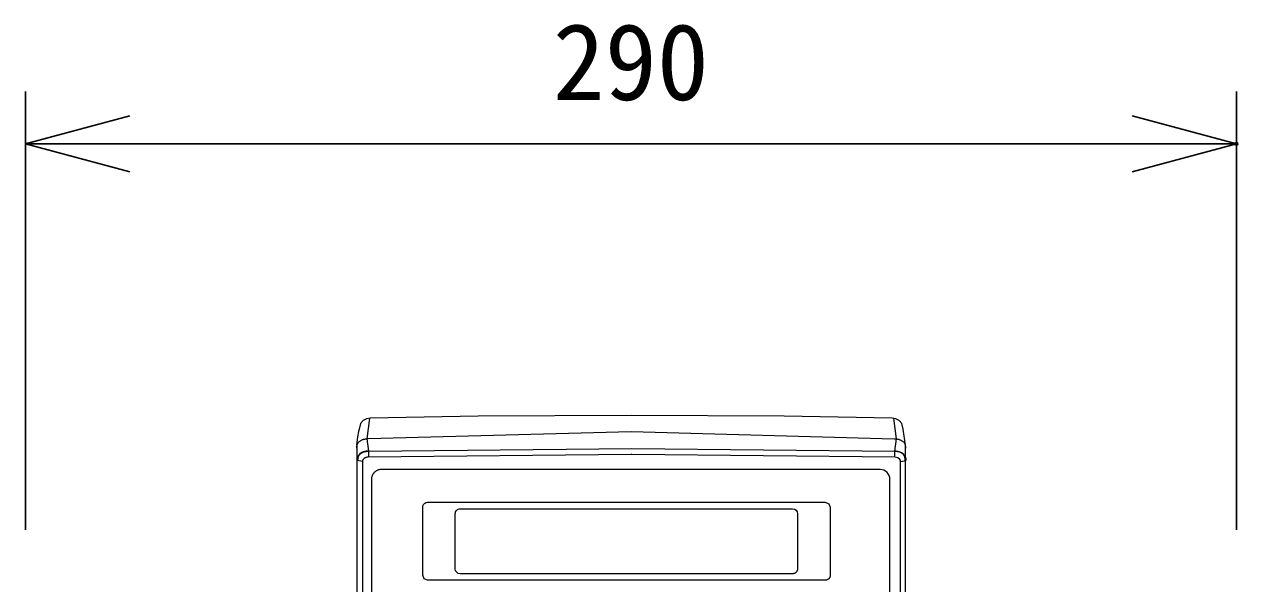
# Model space of a CAD drawing. Units: millimetres, scale not verified. Extents: x -63 to 62, y -56 to 57.
# Drawn here: x -52.83 to -23.77, y 18.83 to 32.23 of the extents above; entities that cross this region are included whole.
import ezdxf
from ezdxf.enums import TextEntityAlignment as Align

# ---------------------------------------------------------------- set-up
doc = ezdxf.new("R2010")
doc.units = ezdxf.units.MM
doc.header["$LTSCALE"] = 0.125
doc.header["$PDMODE"] = 32
doc.header["$PDSIZE"] = 0.0625
for name, color, linetype in [('0-0_0', 7, 'Continuous'), ('0-1_Defpoints', 7, 'Continuous'), ('0-5_SUNPO', 7, 'Continuous')]:
    doc.layers.add(name, color=color, linetype=linetype)
doc.layers.add('0-6_GAIKEI', color=1, linetype='Continuous', lineweight=18)
doc.styles.add('ＭＳ ゴシック', font='')
doc.styles.get('ＭＳ ゴシック').set_extended_font_data('MS Gothic')

# ---------------------------------------------------------------- blocks, each defined once
blk = doc.blocks.new('_Open30')
at = {"layer": '0-0_0'}
blk.add_line((0, 0), (-1, 0), dxfattribs=at)
blk.add_lwpolyline([(-1, 0.26795), (0, 0), (-1, -0.26795)], dxfattribs=at)
blk = doc.blocks.new('D7')
at = {"layer": '0-1_Defpoints'}
for p in [(169.7021, 342.7271), (140.7021, 331.4828), (169.7021, 331.4828)]:
    blk.add_point(p, dxfattribs=at)
at = {"layer": '0-5_SUNPO'}
for p, q in [((140.7021, 333.4828), (140.7021, 343.9771)), ((169.7021, 333.4828), (169.7021, 343.9771)), ((143.2021, 342.7271), (167.2021, 342.7271))]:
    blk.add_line(p, q, dxfattribs=at)
at = {"layer": '0-5_SUNPO', "xscale": 2.5, "yscale": 2.5, "rotation": 180}
blk.add_blockref('_Open30', (140.7021, 342.7271), dxfattribs=at)
at = {"layer": '0-5_SUNPO', "xscale": 2.5, "yscale": 2.5}
blk.add_blockref('_Open30', (169.7021, 342.7271), dxfattribs=at)
at = {"layer": '0-5_SUNPO', "style": 'ＭＳ ゴシック'}
blk.add_text('290', height=1.833, dxfattribs=at).set_placement((153.3271, 343.2271), align=Align.BOTTOM_LEFT)

msp = doc.modelspace()

# ---------------------------------------------------------------- linework, layer by layer
at = {"layer": '0-6_GAIKEI', "color": 7}
for p, q in [((-44.5588, 22.8003), (-44.6259, 22.2989)), ((-44.7754, 22.6671), (-44.8097, 22.5374)), ((-44.8678, 22.154), (-44.8676, 18.751)), ((-44.8678, 22.154), (-44.8677, 16.4957)), ((-44.6259, 22.2989), (-44.5876, 22.0081)), ((-44.5876, 22.0081), (-44.5875, 21.8641)), ((-44.733, 21.7587), (-44.8561, 21.7874)), ((-44.7314, 21.7396), (-44.7314, 16.4114)), ((-32.3339, 21.5682), (-44.2793, 21.5682)), ((-31.8388, 21.7585), (-31.7155, 21.7875))]:
    msp.add_line(p, q, dxfattribs=at)
at = {"layer": '0-6_GAIKEI'}
for p, q in [((-32.0129, 22.8002), (-31.9458, 22.2989)), ((-31.9458, 22.2989), (-31.9843, 22.008)), ((-31.9745, 21.8643), (-38.277, 21.9314)), ((-31.9843, 22.008), (-31.9843, 21.8643)), ((-33.5286, 20.6661), (-33.5286, 19.0348)), ((-34.3085, 20.5105), (-34.3086, 19.1905))]:
    msp.add_line(p, q, dxfattribs=at)
at = {"layer": '0-6_GAIKEI', "color": 7}
for points in [[(-41.9611, 22.842), (-44.5454, 22.7936), (-44.6363, 22.7819), (-44.7153, 22.7442), (-44.7754, 22.6671)], [(-34.6285, 22.8419), (-38.295, 22.8621), (-41.9611, 22.842), (-44.5454, 22.7936)], [(-31.9532, 22.782), (-32.0441, 22.7939), (-34.6285, 22.8419), (-38.295, 22.8621)], [(-31.7218, 18.7507), (-31.7218, 22.1537), (-31.7796, 22.5377), (-31.8139, 22.6672), (-31.8741, 22.7442), (-31.9532, 22.782), (-32.0441, 22.7939)], [(-31.722, 16.4957), (-31.7218, 22.1537), (-31.7796, 22.5377), (-31.8139, 22.6672), (-31.8741, 22.7442)], [(-44.8097, 22.5374), (-44.8212, 22.4792), (-44.8453, 22.3503), (-44.8571, 22.2808), (-44.8661, 22.2191), (-44.8689, 22.194), (-44.8703, 22.174), (-44.8701, 22.1604), (-44.8692, 22.1562), (-44.8678, 22.154)], [(-44.5972, 22.2991), (-44.6091, 22.299), (-44.6228, 22.2984), (-44.6406, 22.2969), (-44.6617, 22.2942), (-44.6851, 22.2898), (-44.7103, 22.2835), (-44.7232, 22.2795), (-44.7362, 22.2749), (-44.7492, 22.2696), (-44.7621, 22.2636), (-44.7748, 22.2568), (-44.7872, 22.2492), (-44.7992, 22.2407), (-44.8107, 22.2314), (-44.8216, 22.2211), (-44.8318, 22.2098), (-44.8412, 22.1974), (-44.8496, 22.184), (-44.857, 22.1695), (-44.8634, 22.1538), (-44.8684, 22.1368), (-44.8722, 22.1186), (-44.8746, 22.0991), (-44.8754, 22.0783)], [(-44.5973, 22.0083), (-44.6085, 22.0082), (-44.6213, 22.0076), (-44.638, 22.0061), (-44.6577, 22.0034), (-44.6797, 21.9991), (-44.7032, 21.9928), (-44.7153, 21.9888), (-44.7275, 21.9842), (-44.7396, 21.9789), (-44.7517, 21.9729), (-44.7636, 21.9661), (-44.7753, 21.9585), (-44.7865, 21.95), (-44.7973, 21.9407), (-44.8075, 21.9304), (-44.817, 21.9191), (-44.8257, 21.9068), (-44.8337, 21.8934), (-44.8406, 21.8788), (-44.8465, 21.8631), (-44.8513, 21.8461), (-44.8548, 21.8279), (-44.857, 21.8084), (-44.8578, 21.7875)], [(-44.8398, 21.7875), (-44.839, 21.8084), (-44.8369, 21.828), (-44.8334, 21.8462), (-44.8286, 21.8631), (-44.8227, 21.8788), (-44.8158, 21.8934), (-44.8079, 21.9068), (-44.7992, 21.9191), (-44.7896, 21.9304), (-44.7795, 21.9407), (-44.7687, 21.95), (-44.7575, 21.9584), (-44.7459, 21.966), (-44.734, 21.9728), (-44.7219, 21.9788), (-44.7097, 21.984), (-44.6975, 21.9886), (-44.6854, 21.9926), (-44.6619, 21.9989), (-44.6399, 22.0031), (-44.6201, 22.0058), (-44.6035, 22.0073), (-44.5906, 22.0078), (-44.5795, 22.0079)], [(-44.5971, 21.8644), (-44.6028, 21.8642), (-44.6094, 21.8636), (-44.618, 21.8624), (-44.6282, 21.8606), (-44.6396, 21.8578), (-44.6517, 21.8539), (-44.6579, 21.8515), (-44.6642, 21.8487), (-44.6705, 21.8456), (-44.6767, 21.8421), (-44.6829, 21.8382), (-44.6889, 21.8339), (-44.6947, 21.8291), (-44.7002, 21.8238), (-44.7055, 21.818), (-44.7104, 21.8117), (-44.7149, 21.8048), (-44.719, 21.7974), (-44.7226, 21.7894), (-44.7256, 21.7807), (-44.7281, 21.7715), (-44.7299, 21.7615), (-44.731, 21.7509), (-44.7314, 21.7396)], [(-44.2793, 21.5682), (-44.2915, 21.5679), (-44.3035, 21.567), (-44.3153, 21.5655), (-44.3269, 21.5634), (-44.3383, 21.5608), (-44.3495, 21.5576), (-44.3605, 21.5539), (-44.3713, 21.5497), (-44.3817, 21.5449), (-44.3919, 21.5397), (-44.4018, 21.534), (-44.4114, 21.5279), (-44.4207, 21.5213), (-44.4296, 21.5142), (-44.4382, 21.5068), (-44.4464, 21.499), (-44.4543, 21.4908), (-44.4617, 21.4822), (-44.4687, 21.4733), (-44.4753, 21.464), (-44.4815, 21.4544), (-44.4872, 21.4445), (-44.4924, 21.4344), (-44.4971, 21.4239), (-44.5013, 21.4132), (-44.5051, 21.4022), (-44.5082, 21.391), (-44.5109, 21.3796), (-44.5129, 21.368), (-44.5144, 21.3562), (-44.5153, 21.3442), (-44.5156, 21.3321)], [(-32.0973, 18.4891), (-32.0973, 21.3321), (-32.1022, 21.3797), (-32.116, 21.424), (-32.1379, 21.4641), (-32.1668, 21.499), (-32.2018, 21.5279), (-32.2419, 21.5497), (-32.2863, 21.5634), (-32.3339, 21.5682)], [(-44.5156, 21.3321), (-44.5157, 18.4891), (-44.4978, 18.3993), (-44.4486, 18.3253), (-44.375, 18.2742), (-44.284, 18.253), (-42.7365, 18.2062), (-40.9215, 18.1673), (-38.342, 18.1311)]]:
    msp.add_lwpolyline(points, dxfattribs=at)
at = {"layer": '0-6_GAIKEI'}
for points in [[(-31.9921, 22.2986), (-38.295, 22.4685), (-44.5972, 22.2991)], [(-31.7141, 22.078), (-31.7149, 22.0989), (-31.7172, 22.1184), (-31.721, 22.1366), (-31.7261, 22.1536), (-31.7324, 22.1693), (-31.7398, 22.1839), (-31.7482, 22.1973), (-31.7576, 22.2096), (-31.7677, 22.2209), (-31.7786, 22.2312), (-31.7901, 22.2406), (-31.8021, 22.249), (-31.8145, 22.2566), (-31.8272, 22.2634), (-31.8401, 22.2694), (-31.8531, 22.2747), (-31.8661, 22.2793), (-31.879, 22.2833), (-31.9042, 22.2895), (-31.9276, 22.2938), (-31.9487, 22.2965), (-31.9665, 22.298), (-31.9802, 22.2985), (-31.9921, 22.2986)], [(-38.277, 21.9314), (-38.2947, 21.9314), (-44.5971, 21.8644)], [(-44.5795, 22.0079), (-38.277, 22.075), (-31.9744, 22.008)], [(-31.7317, 21.7874), (-31.7325, 21.8083), (-31.7346, 21.8279), (-31.7382, 21.8461), (-31.7429, 21.8631), (-31.7488, 21.8788), (-31.7558, 21.8934), (-31.7637, 21.9068), (-31.7724, 21.9191), (-31.7819, 21.9304), (-31.7921, 21.9407), (-31.8029, 21.9501), (-31.8141, 21.9585), (-31.8258, 21.9661), (-31.8377, 21.9729), (-31.8498, 21.9789), (-31.862, 21.9842), (-31.8742, 21.9888), (-31.8863, 21.9928), (-31.9098, 21.9991), (-31.9318, 22.0034), (-31.9515, 22.0061), (-31.9682, 22.0075), (-31.9811, 22.0081), (-31.9922, 22.0081)], [(-31.8403, 16.4115), (-31.8403, 21.7394), (-31.8461, 21.7806), (-31.8612, 21.8115), (-31.9074, 21.8486), (-31.9745, 21.8643)], [(-31.9744, 22.008), (-31.9632, 22.008), (-31.9504, 22.0074), (-31.9337, 22.006), (-31.914, 22.0033), (-31.892, 21.999), (-31.8685, 21.9927), (-31.8564, 21.9888), (-31.8442, 21.9841), (-31.8321, 21.9789), (-31.82, 21.9729), (-31.8081, 21.9661), (-31.7965, 21.9585), (-31.7852, 21.9501), (-31.7745, 21.9407), (-31.7643, 21.9304), (-31.7548, 21.9191), (-31.746, 21.9068), (-31.7381, 21.8934), (-31.7312, 21.8788), (-31.7253, 21.8631), (-31.7206, 21.8461), (-31.717, 21.8279), (-31.7149, 21.8083), (-31.7141, 21.7874)], [(-43.2874, 19.0348), (-43.2874, 20.6661), (-43.285, 20.6898), (-43.2781, 20.712), (-43.2672, 20.732), (-43.2527, 20.7495), (-43.2352, 20.764), (-43.2151, 20.7749), (-43.193, 20.7818), (-43.1693, 20.7842)], [(-43.1693, 20.7842), (-33.6467, 20.7843), (-33.5633, 20.7495), (-33.5286, 20.6661)], [(-42.5075, 19.1904), (-42.5074, 20.5104), (-42.505, 20.5342), (-42.4981, 20.5563), (-42.4872, 20.5764), (-42.4728, 20.5939), (-42.4553, 20.6084), (-42.4353, 20.6193), (-42.4131, 20.6262), (-42.3894, 20.6286)], [(-42.3894, 20.6286), (-34.4267, 20.6288), (-34.3808, 20.6193), (-34.3433, 20.5939), (-34.3179, 20.5563), (-34.3085, 20.5105)], [(-34.4267, 19.0723), (-42.3896, 19.0723), (-42.4353, 19.0817), (-42.4728, 19.107), (-42.4982, 19.1446), (-42.5075, 19.1904)], [(-34.3086, 19.1905), (-34.3088, 19.1845), (-34.3092, 19.1785), (-34.31, 19.1726), (-34.311, 19.1668), (-34.3123, 19.1612), (-34.3139, 19.1556), (-34.3158, 19.1501), (-34.3179, 19.1447), (-34.3203, 19.1395), (-34.3229, 19.1344), (-34.3257, 19.1295), (-34.3288, 19.1247), (-34.3321, 19.12), (-34.3356, 19.1156), (-34.3394, 19.1113), (-34.3433, 19.1071), (-34.3474, 19.1032), (-34.3517, 19.0995), (-34.3561, 19.096), (-34.3608, 19.0927), (-34.3656, 19.0896), (-34.3705, 19.0867), (-34.3756, 19.0841), (-34.3808, 19.0817), (-34.3862, 19.0796), (-34.3917, 19.0777), (-34.3973, 19.0761), (-34.403, 19.0748), (-34.4088, 19.0737), (-34.4147, 19.073), (-34.4206, 19.0725), (-34.4267, 19.0723)], [(-33.6467, 18.9166), (-43.1694, 18.9168), (-43.2528, 18.9513), (-43.2874, 19.0348)], [(-33.5286, 19.0348), (-33.5288, 19.0288), (-33.5293, 19.0228), (-33.53, 19.0169), (-33.5311, 19.0111), (-33.5324, 19.0054), (-33.534, 18.9998), (-33.5359, 18.9943), (-33.538, 18.9889), (-33.5404, 18.9837), (-33.543, 18.9786), (-33.5458, 18.9736), (-33.5489, 18.9688), (-33.5522, 18.9642), (-33.5557, 18.9597), (-33.5594, 18.9554), (-33.5634, 18.9513), (-33.5675, 18.9474), (-33.5718, 18.9437), (-33.5762, 18.9402), (-33.5809, 18.9368), (-33.5857, 18.9338), (-33.5906, 18.9309), (-33.5957, 18.9283), (-33.6009, 18.9259), (-33.6063, 18.9238), (-33.6118, 18.9219), (-33.6173, 18.9203), (-33.623, 18.919), (-33.6288, 18.918), (-33.6347, 18.9172), (-33.6407, 18.9168), (-33.6467, 18.9166)]]:
    msp.add_lwpolyline(points, dxfattribs=at)

# ---------------------------------------------------------------- block references
at = {"layer": '0-5_SUNPO'}
msp.add_blockref('D7', (-193.5007, -313.3622), dxfattribs=at)

doc.saveas('drawing.dxf')
